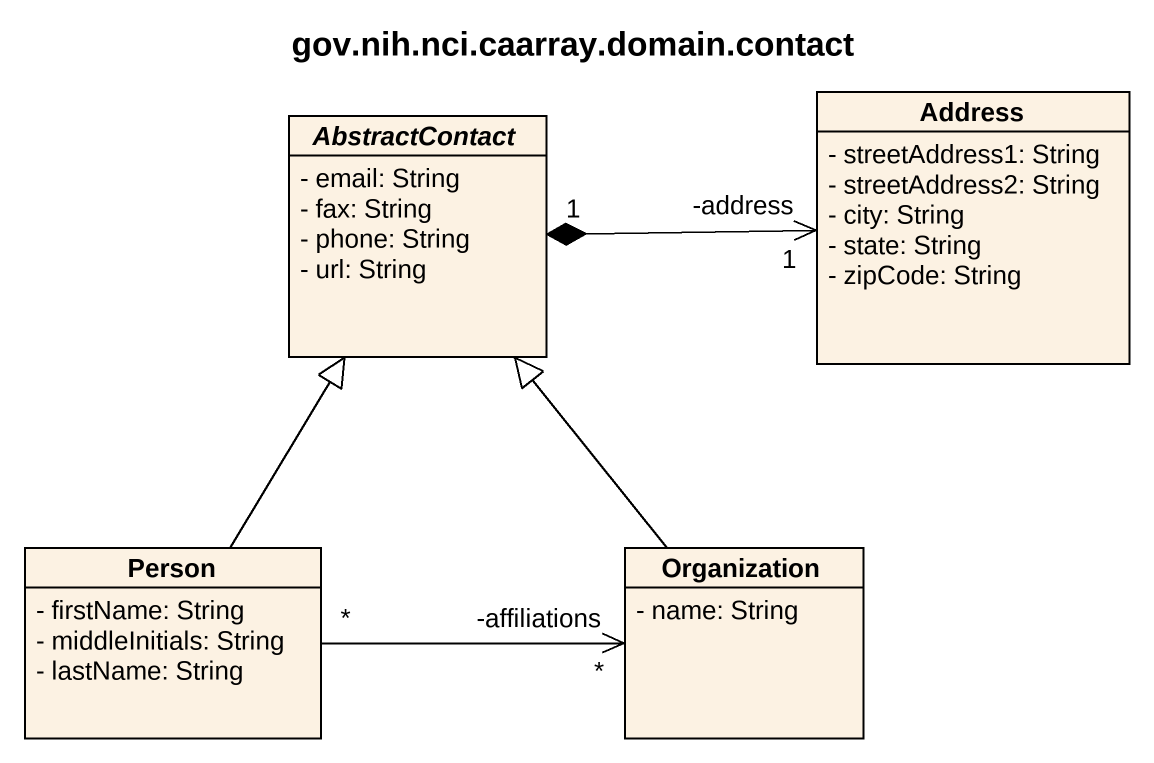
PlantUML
@startuml
title gov.nih.nci.caarray.domain.contact
hide circle
hide empty members
skinparam classAttributeIconSize 0
abstract class AbstractContact {
  - email: String
  - fax: String
  - phone: String
  - url: String
}
class Address {
  - streetAddress1: String
  - streetAddress2: String
  - city: String
  - state: String
  - zipCode: String
}
class "Person" as Person_ {
  - firstName: String
  - middleInitials: String
  - lastName: String
}
class Organization {
  - name: String
}
AbstractContact "1" *-right-> "-address\n1" Address
Person_ -up-|> AbstractContact
Person_ "*" -right-> "-affiliations\n*" Organization
Organization -up-|> AbstractContact
@enduml
